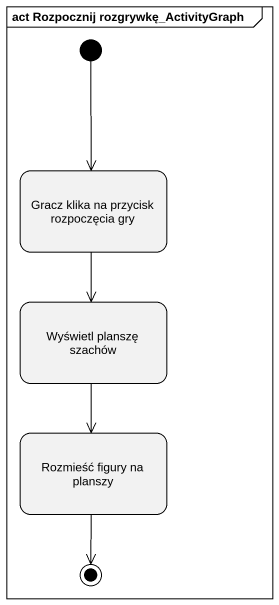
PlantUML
@startuml
mainframe act Rozpocznij rozgrywkę_ActivityGraph
hide empty description
state "Gracz klika na przycisk rozpoczęcia gry" as Gracz_klika_na_przycisk
state "Wyświetl planszę szachów" as Wyświetl_planszę_szachów
state "Rozmieść figury na planszy" as Rozmieść_figury_na_planszy
[*] --> Gracz_klika_na_przycisk
Gracz_klika_na_przycisk --> Wyświetl_planszę_szachów
Wyświetl_planszę_szachów --> Rozmieść_figury_na_planszy
Rozmieść_figury_na_planszy --> [*]
@enduml
